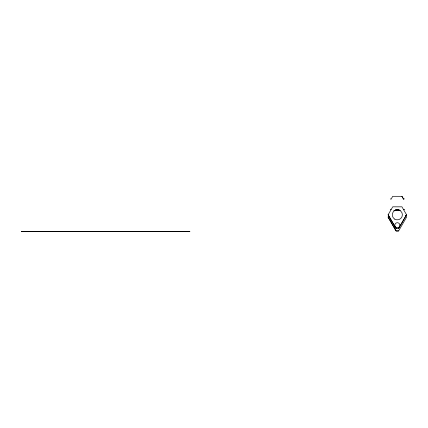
<?xml version="1.0" encoding="UTF-8"?>
<svg xmlns="http://www.w3.org/2000/svg" width="428" height="428" viewBox="0 0 428 428"><rect width="100%" height="100%" fill="white"/><g stroke="black" fill="none" stroke-linecap="round" stroke-linejoin="round"><path stroke-width="0.64" d="M390.277 198.822L391.048 199.266L392.701 196.313L401.967 196.313L403.641 199.207M390.261 209.329L391.096 209.736M388.121 214.808L392.727 206.826L401.945 206.826L406.552 214.808L398.564 228.638L396.103 228.638L388.121 214.808L396.13 228.595M398.543 228.595L406.504 214.808M404.39 198.822L403.625 199.266L401.945 196.356M403.647 209.774L404.412 209.329L403.577 209.736M395.681 209.736L398.992 209.736M395.675 209.774L398.998 209.774M393.68 210.613L400.324 210.613M398.564 230.938L396.103 230.938L388.121 217.103L388.763 215.985L388.073 217.103L396.082 230.981L398.591 230.981L406.6 217.103L405.584 215.428M189.85 231.607L21.4 231.687L189.85 231.607M394.809 219.184A5.056 5.056 0 0 0 402.39 214.808A5.056 5.056 0 0 0 394.809 210.426A5.056 5.056 0 0 0 394.809 219.184M396.071 227.418A2.525 2.525 0 0 0 399.864 225.23A2.525 2.525 0 0 0 396.071 223.042A2.525 2.525 0 0 0 396.071 227.418"/></g></svg>
